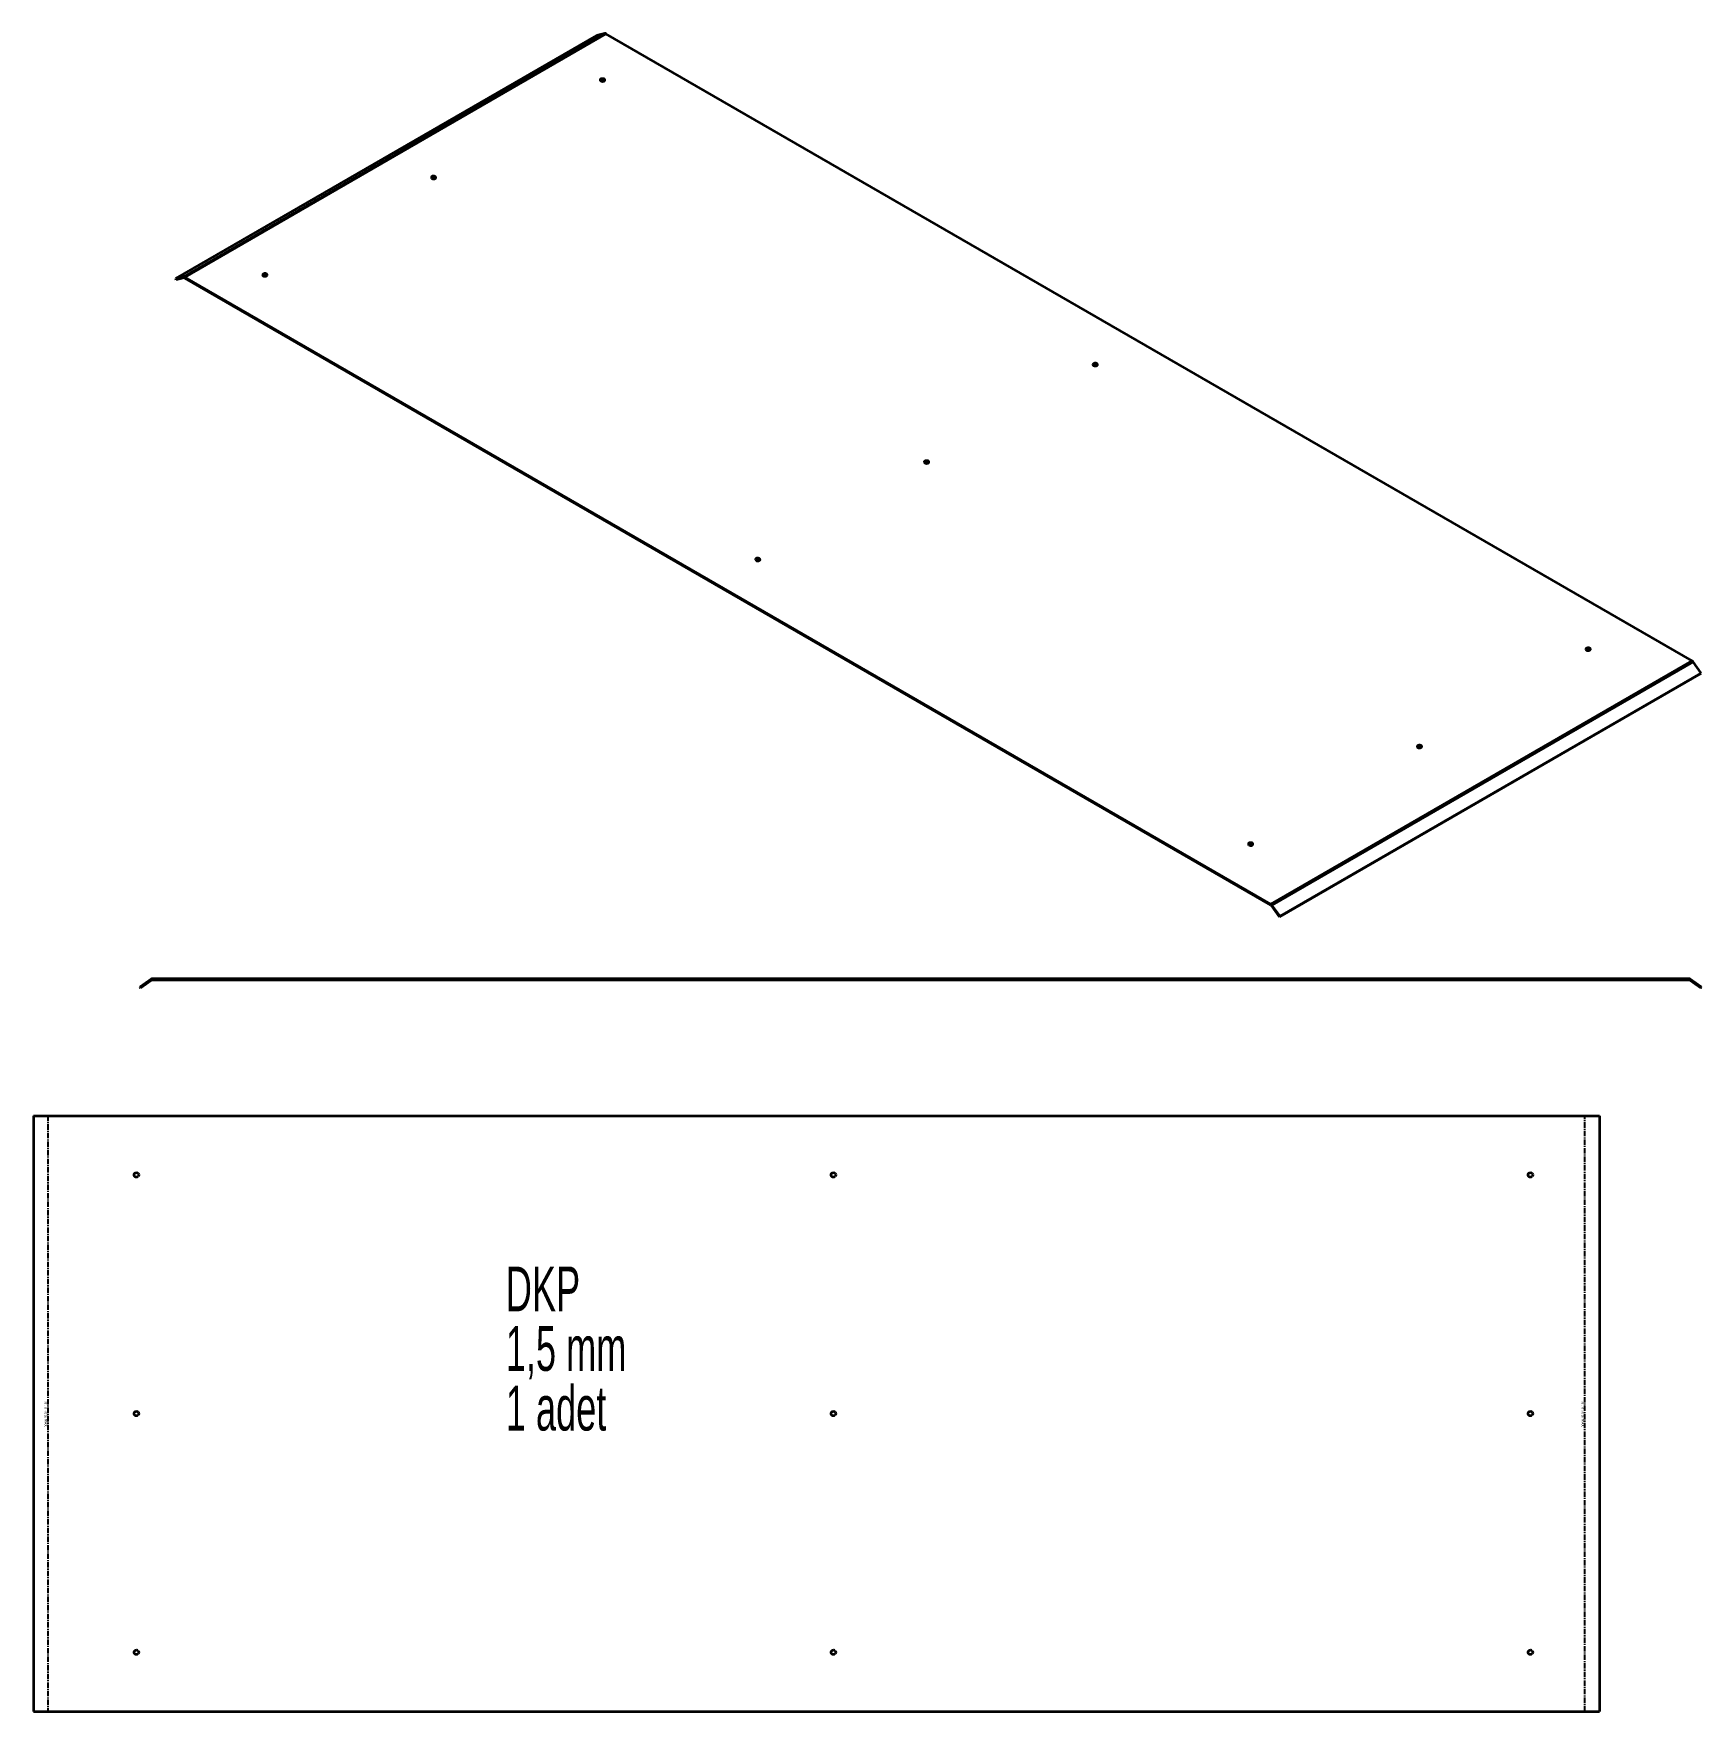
# Model space of a CAD drawing. Header units: millimetres. Extents: x -1002 to 972, y -126 to 1860.
import ezdxf

# ---------------------------------------------------------------- set-up
doc = ezdxf.new("R2010")
doc.units = ezdxf.units.MM
doc.linetypes.add('CENTER', pattern=[10.16, 6.35, -1.27, 1.27, -1.27])
doc.styles.add('SLDTEXTSTYLE0', font='TXT', dxfattribs={"width": 0.605})

msp = doc.modelspace()

# ---------------------------------------------------------------- linework, layer by layer
at = {"color": 7, "linetype": 'Continuous', "lineweight": 35}
for p, q in [((-833.8, 1570), (-335.2, 1857.8)), ((-824.2, 1572.2), (-325.7, 1860)), ((-823, 1571.9), (-324.5, 1859.7)), ((-325.7, 1860), (-335.2, 1857.8)), ((961.1, 1117.6), (-324.5, 1859.7)), ((-824.2, 1572.2), (-833.8, 1570)), ((-833.1, 1568.6), (-833.8, 1570)), ((-823.6, 1570.8), (-833.1, 1568.6)), ((-823.6, 1570.8), (-824.2, 1572.2)), ((462.6, 829.8), (-823, 1571.9)), ((-823, 1570.7), (-823, 1571.9)), ((462.6, 828.6), (-823, 1570.7)), ((961.1, 1117.6), (462.6, 829.8)), ((962.3, 1116.4), (463.8, 828.6)), ((971.9, 1103.2), (962.3, 1116.4)), ((472.8, 814.7), (971.3, 1102.5)), ((473.4, 815.4), (971.9, 1103.2)), ((971.3, 1102.5), (971.9, 1103.2)), ((462.6, 828.6), (462.6, 829.8)), ((463.2, 828), (463.8, 828.6)), ((472.8, 814.7), (463.2, 828)), ((473.4, 815.4), (463.8, 828.6)), ((472.8, 814.7), (473.4, 815.4)), ((-862.9, 740.8), (-876.4, 731.3)), ((-862.1, 739.6), (-875.6, 730.1)), ((-862.1, 739.6), (-862.9, 740.8)), ((-861.2, 739.8), (-861.2, 741.3)), ((956.9, 741.3), (-861.2, 741.3)), ((956.9, 739.8), (-861.2, 739.8)), ((956.9, 739.8), (956.9, 741.3)), ((957.8, 739.6), (958.6, 740.8)), ((971.3, 730.1), (957.8, 739.6)), ((972.1, 731.3), (958.6, 740.8)), ((-875.6, 730.1), (-876.4, 731.3)), ((971.3, 730.1), (972.1, 731.3)), ((-1002, 579.3), (-1002, -125.7)), ((-1002, 579.3), (851.4, 579.3)), ((851.4, 579.3), (851.4, -125.7)), ((-1002, -125.7), (851.4, -125.7))]:
    msp.add_line(p, q, dxfattribs=at)
at = {"color": 7, "linetype": 'CENTER'}
for p, q in [((-985, 579.3), (-985, -125.7)), ((834.3, -125.7), (834.3, 579.3))]:
    msp.add_line(p, q, dxfattribs=at)
at = {"color": 7, "linetype": 'Continuous', "lineweight": 35, "flags": 128}
for points in [[(-330.6, 1803.9), (-329.8, 1803.5), (-328.8, 1803.4), (-327.8, 1803.5), (-326.9, 1803.8), (-326.3, 1804.2), (-326, 1804.8), (-326, 1805.4), (-326.4, 1805.9), (-327.1, 1806.3), (-328, 1806.5), (-329.1, 1806.6), (-330, 1806.4), (-330.8, 1806), (-331.3, 1805.5), (-331.4, 1804.9), (-331.2, 1804.4), (-330.6, 1803.9)], [(-326.7, 1804.9), (-326.2, 1804.4), (-326.1, 1804.4)], [(-530.4, 1688.6), (-529.5, 1688.2), (-528.6, 1688.1), (-527.6, 1688.2), (-526.7, 1688.5), (-526, 1688.9), (-525.7, 1689.5), (-525.8, 1690), (-526.2, 1690.6), (-526.9, 1691), (-527.8, 1691.2), (-528.8, 1691.3), (-529.8, 1691.1), (-530.6, 1690.7), (-531, 1690.2), (-531.2, 1689.6), (-531, 1689), (-530.4, 1688.6)], [(-526.5, 1689.6), (-525.9, 1689.1), (-525.9, 1689.1)], [(-730.1, 1573.2), (-729.3, 1572.9), (-728.3, 1572.8), (-727.3, 1572.9), (-726.4, 1573.1), (-725.8, 1573.6), (-725.5, 1574.1), (-725.5, 1574.7), (-725.9, 1575.3), (-726.6, 1575.7), (-727.6, 1575.9), (-728.6, 1575.9), (-729.5, 1575.7), (-730.3, 1575.4), (-730.8, 1574.9), (-730.9, 1574.3), (-730.7, 1573.7), (-730.1, 1573.2)], [(-726.2, 1574.3), (-725.7, 1573.8), (-725.7, 1573.7)], [(252.7, 1467.1), (253.6, 1466.8), (254.6, 1466.6), (255.6, 1466.7), (256.4, 1467), (257.1, 1467.5), (257.4, 1468), (257.4, 1468.6), (257, 1469.1), (256.2, 1469.5), (255.3, 1469.8), (254.3, 1469.8), (253.3, 1469.6), (252.6, 1469.2), (252.1, 1468.7), (251.9, 1468.2), (252.2, 1467.6), (252.7, 1467.1)], [(256.6, 1468.1), (257.2, 1467.6), (257.2, 1467.6)], [(53, 1351.8), (53.8, 1351.5), (54.8, 1351.3), (55.8, 1351.4), (56.7, 1351.7), (57.3, 1352.1), (57.7, 1352.7), (57.6, 1353.3), (57.2, 1353.8), (56.5, 1354.2), (55.6, 1354.5), (54.5, 1354.5), (53.6, 1354.3), (52.8, 1353.9), (52.3, 1353.4), (52.2, 1352.8), (52.4, 1352.3), (53, 1351.8)], [(56.9, 1352.8), (57.4, 1352.3), (57.5, 1352.3)], [(-146.8, 1236.5), (-145.9, 1236.1), (-145, 1236), (-144, 1236.1), (-143.1, 1236.4), (-142.4, 1236.8), (-142.1, 1237.4), (-142.2, 1238), (-142.6, 1238.5), (-143.3, 1238.9), (-144.2, 1239.1), (-145.2, 1239.2), (-146.2, 1239), (-146.9, 1238.6), (-147.4, 1238.1), (-147.6, 1237.5), (-147.3, 1237), (-146.8, 1236.5)], [(-142.9, 1237.5), (-142.3, 1237), (-142.3, 1237)], [(836.1, 1130.3), (836.9, 1130), (837.9, 1129.9), (838.9, 1130), (839.8, 1130.2), (840.5, 1130.7), (840.8, 1131.2), (840.7, 1131.8), (840.3, 1132.4), (839.6, 1132.8), (838.7, 1133), (837.7, 1133), (836.7, 1132.8), (835.9, 1132.5), (835.4, 1132), (835.3, 1131.4), (835.5, 1130.8), (836.1, 1130.3)], [(840, 1131.4), (840.6, 1130.9), (840.6, 1130.8)], [(636.3, 1015), (637.2, 1014.7), (638.2, 1014.6), (639.2, 1014.6), (640, 1014.9), (640.7, 1015.4), (641, 1015.9), (641, 1016.5), (640.6, 1017), (639.8, 1017.5), (638.9, 1017.7), (637.9, 1017.7), (637, 1017.5), (636.2, 1017.2), (635.7, 1016.6), (635.5, 1016.1), (635.8, 1015.5), (636.3, 1015)], [(640.2, 1016), (640.8, 1015.6), (640.8, 1015.5)], [(436.6, 899.7), (437.4, 899.4), (438.4, 899.2), (439.4, 899.3), (440.3, 899.6), (440.9, 900.1), (441.3, 900.6), (441.2, 901.2), (440.8, 901.7), (440.1, 902.1), (439.2, 902.4), (438.2, 902.4), (437.2, 902.2), (436.4, 901.8), (435.9, 901.3), (435.8, 900.8), (436, 900.2), (436.6, 899.7)], [(440.5, 900.7), (441, 900.2), (441.1, 900.2)]]:
    msp.add_lwpolyline(points, dxfattribs=at)
at = {"color": 7, "linetype": 'Continuous', "lineweight": 35}
for centre in [(-880.3, 509.3), (-55.3, 509.3), (769.7, 509.3), (-880.3, 226.8), (-55.3, 226.8), (769.7, 226.8), (-880.3, -55.7), (-55.3, -55.7), (769.7, -55.7)]:
    msp.add_circle(centre, 2.75, dxfattribs=at)
for centre, radius, start, end in [((-325.4, 1858.3), 1.71, 56.6986, 99.2317), ((-328.6, 1801.8), 3.65, 58.3499, 134.6383), ((-528.4, 1686.5), 3.65, 58.3499, 134.6383), ((-823.9, 1570.5), 1.71, 56.6986, 99.2317), ((-823.5, 1570), 0.857, 56.6986, 99.2317), ((-728.2, 1571.2), 3.65, 58.3499, 134.6383), ((254.7, 1465), 3.65, 58.3499, 134.6383), ((55, 1349.7), 3.65, 58.3499, 134.6383), ((-144.8, 1234.4), 3.65, 58.3499, 134.6383), ((838.1, 1128.2), 3.65, 58.3499, 134.6383), ((959, 1114.1), 4.06, 34.8517, 58.6072), ((638.3, 1012.9), 3.65, 58.3499, 134.6383), ((438.6, 897.6), 3.65, 58.3499, 134.6383), ((460.5, 826.3), 4.06, 34.8517, 58.6072), ((461.6, 826.8), 2.03, 34.8517, 58.6072), ((-861.2, 738.3), 3, 90, 125), ((-861.2, 738.3), 1.5, 90, 125), ((956.9, 738.3), 3, 55, 90), ((956.9, 738.3), 1.5, 55, 90)]:
    msp.add_arc(centre, radius, start, end, dxfattribs=at)

# ---------------------------------------------------------------- texts
at = {"color": 7, "linetype": 'Continuous', "lineweight": 0, "char_height": 52.92, "attachment_point": 1, "style": 'SLDTEXTSTYLE0'}
for s, insert in [('DKP', (-443.1, 400.8)), ('1,5 mm', (-443.1, 330.3)), ('1 adet', (-443.1, 259.7))]:
    msp.add_mtext(s, dxfattribs=dict(at, insert=insert))
at = {"color": 7, "linetype": 'Continuous', "lineweight": 18, "char_height": 3, "attachment_point": 2, "rotation": 90, "style": 'SLDTEXTSTYLE0'}
for insert in [(-988.9, 225.9), (830.4, 225.9)]:
    msp.add_mtext('DOWN  35.00°  R 1.50', dxfattribs=dict(at, insert=insert))

doc.saveas('drawing.dxf')
